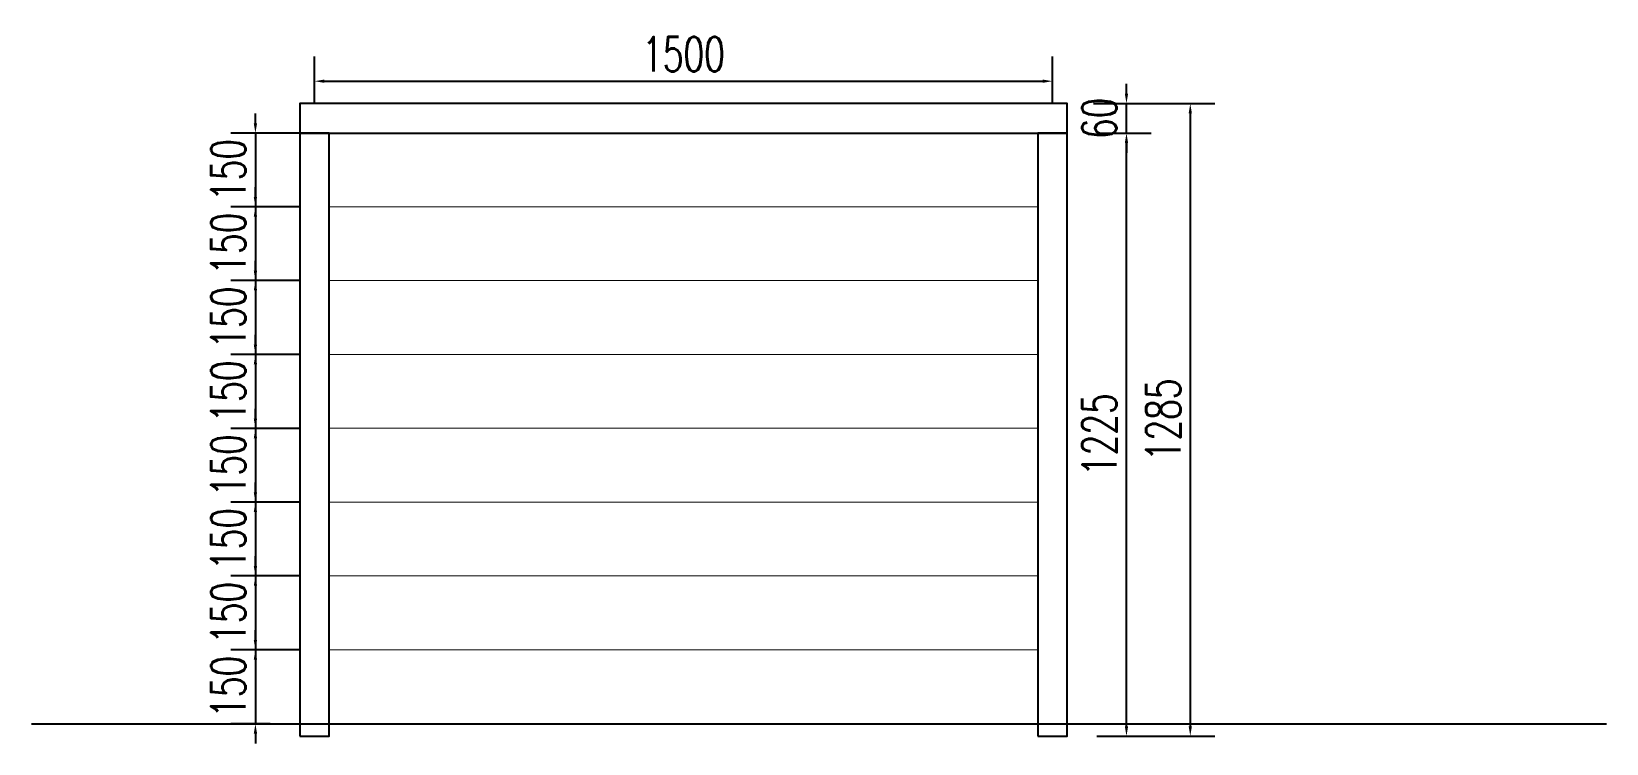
# Model space of a CAD drawing. Header units: millimetres. Extents: x -1449790 to -1271943, y 1093351 to 1381039.
# Drawn here: x -1275144 to -1271943, y 1098396 to 1099842 of the extents above; entities that cross this region are included whole.
import ezdxf

# ---------------------------------------------------------------- set-up
doc = ezdxf.new("R2010")
doc.units = ezdxf.units.MM
doc.header["$LTSCALE"] = 1000
doc.layers.get('0').update_dxf_attribs({"linetype": 'CONTINUOUS'})
doc.layers.get('DEFPOINTS').update_dxf_attribs({"linetype": 'CONTINUOUS'})
doc.layers.add('W-PLASTIC_RAILINGS塑木栏杆', color=6, linetype='CONTINUOUS')
doc.styles.add('STANDARD_T3', font='simplex.shx', dxfattribs={"width": 0.7, "bigfont": 'gbcbig.shx'})
doc.dimstyles.new('W&&20', dxfattribs={"dimtxt": 70, "dimasz": 20, "dimexe": 50, "dimexo": 60, "dimgap": 20, "dimtad": 1, "dimdec": 0, "dimzin": 0, "dimdsep": 46, "dimtxsty": 'STANDARD_T3', "dimcen": 0.09, "dimclrd": 1, "dimclre": 1, "dimclrt": 7, "dimazin": 2, "dimtfac": 1, "dimtdec": 0, "dimtix": 1, "dimtmove": 2, "dimatfit": 3, "dimfxl": 100, "dimtolj": 1, "dimtzin": 0, "dimarcsym": 0})

# ---------------------------------------------------------------- blocks, each defined once
blk = doc.blocks.new('*D87')
at = {"color": 1, "lineweight": -2, "transparency": 16777216}
for p, q in [((-1274569.2, 1099695.8), (-1274569.2, 1099791.3)), ((-1273069.2, 1099695.8), (-1273069.2, 1099791.3)), ((-1274549.2, 1099741.3), (-1273089.2, 1099741.3))]:
    blk.add_line(p, q, dxfattribs=at)
at = {"color": 1, "transparency": 16777216}
for points in [[(-1274549.2, 1099744.7), (-1274549.2, 1099738), (-1274569.2, 1099741.3)], [(-1273089.2, 1099744.7), (-1273089.2, 1099738), (-1273069.2, 1099741.3)]]:
    blk.add_solid(points, dxfattribs=at)
at = {"layer": 'DEFPOINTS', "color": 0, "transparency": 16777216}
for p in [(-1273069.2, 1099741.3), (-1274569.2, 1099635.8), (-1273069.2, 1099635.8)]:
    blk.add_point(p, dxfattribs=at)
at = {"color": 7, "transparency": 16777216, "insert": (-1273819.2, 1099796.3), "char_height": 70, "attachment_point": 5, "style": 'STANDARD_T3'}
blk.add_mtext('\\A1;1500', dxfattribs=at)
blk = doc.blocks.new('*D88')
at = {"color": 1, "lineweight": -2, "transparency": 16777216}
for p, q in [((-1274689.3, 1099655.8), (-1274689.3, 1099675.8)), ((-1274599.2, 1099635.8), (-1274739.3, 1099635.8)), ((-1274689.3, 1099635.8), (-1274689.3, 1099486.1)), ((-1274599.2, 1099486.1), (-1274739.3, 1099486.1)), ((-1274689.3, 1099466.1), (-1274689.3, 1099446.1))]:
    blk.add_line(p, q, dxfattribs=at)
at = {"color": 1, "transparency": 16777216}
for points in [[(-1274692.6, 1099655.8), (-1274685.9, 1099655.8), (-1274689.3, 1099635.8)], [(-1274692.6, 1099466.1), (-1274685.9, 1099466.1), (-1274689.3, 1099486.1)]]:
    blk.add_solid(points, dxfattribs=at)
at = {"layer": 'DEFPOINTS', "color": 0, "transparency": 16777216}
for p in [(-1274539.2, 1099635.8), (-1274689.3, 1099486.1), (-1274539.2, 1099486.1)]:
    blk.add_point(p, dxfattribs=at)
at = {"color": 7, "transparency": 16777216, "insert": (-1274744.3, 1099560.9), "char_height": 70, "attachment_point": 5, "rotation": 90, "style": 'STANDARD_T3'}
blk.add_mtext('\\A1;150', dxfattribs=at)
blk = doc.blocks.new('*D89')
at = {"color": 1, "lineweight": -2, "transparency": 16777216}
for p, q in [((-1274689.3, 1099506.1), (-1274689.3, 1099526.1)), ((-1274599.2, 1099486.1), (-1274739.3, 1099486.1)), ((-1274689.3, 1099486.1), (-1274689.3, 1099336.1)), ((-1274599.2, 1099336.1), (-1274739.3, 1099336.1)), ((-1274689.3, 1099316.1), (-1274689.3, 1099296.1))]:
    blk.add_line(p, q, dxfattribs=at)
at = {"color": 1, "transparency": 16777216}
for points in [[(-1274692.6, 1099506.1), (-1274685.9, 1099506.1), (-1274689.3, 1099486.1)], [(-1274692.6, 1099316.1), (-1274685.9, 1099316.1), (-1274689.3, 1099336.1)]]:
    blk.add_solid(points, dxfattribs=at)
at = {"layer": 'DEFPOINTS', "color": 0, "transparency": 16777216}
for p in [(-1274539.2, 1099486.1), (-1274689.3, 1099336.1), (-1274539.2, 1099336.1)]:
    blk.add_point(p, dxfattribs=at)
at = {"color": 7, "transparency": 16777216, "insert": (-1274744.3, 1099411.1), "char_height": 70, "attachment_point": 5, "rotation": 90, "style": 'STANDARD_T3'}
blk.add_mtext('\\A1;150', dxfattribs=at)
blk = doc.blocks.new('*D90')
at = {"color": 1, "lineweight": -2, "transparency": 16777216}
for p, q in [((-1274689.3, 1099356.1), (-1274689.3, 1099376.1)), ((-1274599.2, 1099336.1), (-1274739.3, 1099336.1)), ((-1274689.3, 1099336.1), (-1274689.3, 1099186.1)), ((-1274599.2, 1099186.1), (-1274739.3, 1099186.1)), ((-1274689.3, 1099166.1), (-1274689.3, 1099146.1))]:
    blk.add_line(p, q, dxfattribs=at)
at = {"color": 1, "transparency": 16777216}
for points in [[(-1274692.6, 1099356.1), (-1274685.9, 1099356.1), (-1274689.3, 1099336.1)], [(-1274692.6, 1099166.1), (-1274685.9, 1099166.1), (-1274689.3, 1099186.1)]]:
    blk.add_solid(points, dxfattribs=at)
at = {"layer": 'DEFPOINTS', "color": 0, "transparency": 16777216}
for p in [(-1274539.2, 1099336.1), (-1274689.3, 1099186.1), (-1274539.2, 1099186.1)]:
    blk.add_point(p, dxfattribs=at)
at = {"color": 7, "transparency": 16777216, "insert": (-1274744.3, 1099261.1), "char_height": 70, "attachment_point": 5, "rotation": 90, "style": 'STANDARD_T3'}
blk.add_mtext('\\A1;150', dxfattribs=at)
blk = doc.blocks.new('*D91')
at = {"color": 1, "lineweight": -2, "transparency": 16777216}
for p, q in [((-1274689.3, 1099206.1), (-1274689.3, 1099226.1)), ((-1274599.2, 1099186.1), (-1274739.3, 1099186.1)), ((-1274689.3, 1099186.1), (-1274689.3, 1099035.8)), ((-1274599.2, 1099035.8), (-1274739.3, 1099035.8)), ((-1274689.3, 1099015.8), (-1274689.3, 1098995.8))]:
    blk.add_line(p, q, dxfattribs=at)
at = {"color": 1, "transparency": 16777216}
for points in [[(-1274692.6, 1099206.1), (-1274685.9, 1099206.1), (-1274689.3, 1099186.1)], [(-1274692.6, 1099015.8), (-1274685.9, 1099015.8), (-1274689.3, 1099035.8)]]:
    blk.add_solid(points, dxfattribs=at)
at = {"layer": 'DEFPOINTS', "color": 0, "transparency": 16777216}
for p in [(-1274539.2, 1099186.1), (-1274689.3, 1099035.8), (-1274539.2, 1099035.8)]:
    blk.add_point(p, dxfattribs=at)
at = {"color": 7, "transparency": 16777216, "insert": (-1274744.3, 1099110.9), "char_height": 70, "attachment_point": 5, "rotation": 90, "style": 'STANDARD_T3'}
blk.add_mtext('\\A1;150', dxfattribs=at)
blk = doc.blocks.new('*D92')
at = {"color": 1, "lineweight": -2, "transparency": 16777216}
for p, q in [((-1274689.3, 1099055.8), (-1274689.3, 1099075.8)), ((-1274599.2, 1099035.8), (-1274739.3, 1099035.8)), ((-1274689.3, 1099035.8), (-1274689.3, 1098886.1)), ((-1274599.2, 1098886.1), (-1274739.3, 1098886.1)), ((-1274689.3, 1098866.1), (-1274689.3, 1098846.1))]:
    blk.add_line(p, q, dxfattribs=at)
at = {"color": 1, "transparency": 16777216}
for points in [[(-1274692.6, 1099055.8), (-1274685.9, 1099055.8), (-1274689.3, 1099035.8)], [(-1274692.6, 1098866.1), (-1274685.9, 1098866.1), (-1274689.3, 1098886.1)]]:
    blk.add_solid(points, dxfattribs=at)
at = {"layer": 'DEFPOINTS', "color": 0, "transparency": 16777216}
for p in [(-1274539.2, 1099035.8), (-1274689.3, 1098886.1), (-1274539.2, 1098886.1)]:
    blk.add_point(p, dxfattribs=at)
at = {"color": 7, "transparency": 16777216, "insert": (-1274744.3, 1098960.9), "char_height": 70, "attachment_point": 5, "rotation": 90, "style": 'STANDARD_T3'}
blk.add_mtext('\\A1;150', dxfattribs=at)
blk = doc.blocks.new('*D93')
at = {"color": 1, "lineweight": -2, "transparency": 16777216}
for p, q in [((-1274689.3, 1098906.1), (-1274689.3, 1098926.1)), ((-1274599.2, 1098886.1), (-1274739.3, 1098886.1)), ((-1274689.3, 1098886.1), (-1274689.3, 1098736.1)), ((-1274599.2, 1098736.1), (-1274739.3, 1098736.1)), ((-1274689.3, 1098716.1), (-1274689.3, 1098696.1))]:
    blk.add_line(p, q, dxfattribs=at)
at = {"color": 1, "transparency": 16777216}
for points in [[(-1274692.6, 1098906.1), (-1274685.9, 1098906.1), (-1274689.3, 1098886.1)], [(-1274692.6, 1098716.1), (-1274685.9, 1098716.1), (-1274689.3, 1098736.1)]]:
    blk.add_solid(points, dxfattribs=at)
at = {"layer": 'DEFPOINTS', "color": 0, "transparency": 16777216}
for p in [(-1274539.2, 1098886.1), (-1274689.3, 1098736.1), (-1274539.2, 1098736.1)]:
    blk.add_point(p, dxfattribs=at)
at = {"color": 7, "transparency": 16777216, "insert": (-1274744.3, 1098811.1), "char_height": 70, "attachment_point": 5, "rotation": 90, "style": 'STANDARD_T3'}
blk.add_mtext('\\A1;150', dxfattribs=at)
blk = doc.blocks.new('*D94')
at = {"color": 1, "lineweight": -2, "transparency": 16777216}
for p, q in [((-1274689.3, 1098756.1), (-1274689.3, 1098776.1)), ((-1274599.2, 1098736.1), (-1274739.3, 1098736.1)), ((-1274689.3, 1098736.1), (-1274689.3, 1098586.1)), ((-1274599.2, 1098586.1), (-1274739.3, 1098586.1)), ((-1274689.3, 1098566.1), (-1274689.3, 1098546.1))]:
    blk.add_line(p, q, dxfattribs=at)
at = {"color": 1, "transparency": 16777216}
for points in [[(-1274692.6, 1098756.1), (-1274685.9, 1098756.1), (-1274689.3, 1098736.1)], [(-1274692.6, 1098566.1), (-1274685.9, 1098566.1), (-1274689.3, 1098586.1)]]:
    blk.add_solid(points, dxfattribs=at)
at = {"layer": 'DEFPOINTS', "color": 0, "transparency": 16777216}
for p in [(-1274539.2, 1098736.1), (-1274689.3, 1098586.1), (-1274539.2, 1098586.1)]:
    blk.add_point(p, dxfattribs=at)
at = {"color": 7, "transparency": 16777216, "insert": (-1274744.3, 1098661.1), "char_height": 70, "attachment_point": 5, "rotation": 90, "style": 'STANDARD_T3'}
blk.add_mtext('\\A1;150', dxfattribs=at)
blk = doc.blocks.new('*D95')
at = {"color": 1, "lineweight": -2, "transparency": 16777216}
for p, q in [((-1274689.3, 1098606.1), (-1274689.3, 1098626.1)), ((-1274599.2, 1098586.1), (-1274739.3, 1098586.1)), ((-1274689.3, 1098586.1), (-1274689.3, 1098435.8)), ((-1274659.2, 1098435.8), (-1274739.3, 1098435.8)), ((-1274689.3, 1098415.8), (-1274689.3, 1098395.8))]:
    blk.add_line(p, q, dxfattribs=at)
at = {"color": 1, "transparency": 16777216}
for points in [[(-1274692.6, 1098606.1), (-1274685.9, 1098606.1), (-1274689.3, 1098586.1)], [(-1274692.6, 1098415.8), (-1274685.9, 1098415.8), (-1274689.3, 1098435.8)]]:
    blk.add_solid(points, dxfattribs=at)
at = {"layer": 'DEFPOINTS', "color": 0, "transparency": 16777216}
for p in [(-1274539.2, 1098586.1), (-1274689.3, 1098435.8), (-1274599.2, 1098435.8)]:
    blk.add_point(p, dxfattribs=at)
at = {"color": 7, "transparency": 16777216, "insert": (-1274744.3, 1098510.9), "char_height": 70, "attachment_point": 5, "rotation": 90, "style": 'STANDARD_T3'}
blk.add_mtext('\\A1;150', dxfattribs=at)
blk = doc.blocks.new('*D96')
at = {"color": 1, "lineweight": -2, "transparency": 16777216}
for p, q in [((-1272979.2, 1099635.8), (-1272868.9, 1099635.8)), ((-1272918.9, 1098430.8), (-1272918.9, 1099615.8)), ((-1272979.2, 1098410.8), (-1272868.9, 1098410.8))]:
    blk.add_line(p, q, dxfattribs=at)
at = {"color": 1, "transparency": 16777216}
for points in [[(-1272922.2, 1099615.8), (-1272915.6, 1099615.8), (-1272918.9, 1099635.8)], [(-1272922.2, 1098430.8), (-1272915.6, 1098430.8), (-1272918.9, 1098410.8)]]:
    blk.add_solid(points, dxfattribs=at)
at = {"layer": 'DEFPOINTS', "color": 0, "transparency": 16777216}
for p in [(-1273039.2, 1099635.8), (-1272918.9, 1099635.8), (-1273039.2, 1098410.8)]:
    blk.add_point(p, dxfattribs=at)
at = {"color": 7, "transparency": 16777216, "insert": (-1272973.9, 1099023.3), "char_height": 70, "attachment_point": 5, "rotation": 90, "style": 'STANDARD_T3'}
blk.add_mtext('\\A1;1225', dxfattribs=at)
blk = doc.blocks.new('*D97')
at = {"color": 1, "lineweight": -2, "transparency": 16777216}
for p, q in [((-1272918.9, 1099715.8), (-1272918.9, 1099735.8)), ((-1272979.2, 1099695.8), (-1272868.9, 1099695.8)), ((-1272918.9, 1099635.8), (-1272918.9, 1099695.8)), ((-1272979.2, 1099635.8), (-1272868.9, 1099635.8)), ((-1272918.9, 1099615.8), (-1272918.9, 1099595.8))]:
    blk.add_line(p, q, dxfattribs=at)
at = {"color": 1, "transparency": 16777216}
for points in [[(-1272922.2, 1099715.8), (-1272915.6, 1099715.8), (-1272918.9, 1099695.8)], [(-1272922.2, 1099615.8), (-1272915.6, 1099615.8), (-1272918.9, 1099635.8)]]:
    blk.add_solid(points, dxfattribs=at)
at = {"layer": 'DEFPOINTS', "color": 0, "transparency": 16777216}
for p in [(-1273039.2, 1099695.8), (-1272918.9, 1099695.8), (-1273039.2, 1099635.8)]:
    blk.add_point(p, dxfattribs=at)
at = {"color": 7, "transparency": 16777216, "insert": (-1272973.9, 1099665.8), "char_height": 70, "attachment_point": 5, "rotation": 90, "style": 'STANDARD_T3'}
blk.add_mtext('\\A1;60', dxfattribs=at)
blk = doc.blocks.new('*D98')
at = {"color": 1, "lineweight": -2, "transparency": 16777216}
for p, q in [((-1272985.7, 1099695.8), (-1272739.2, 1099695.8)), ((-1272789.2, 1099675.8), (-1272789.2, 1098430.8)), ((-1272979.2, 1098410.8), (-1272739.2, 1098410.8))]:
    blk.add_line(p, q, dxfattribs=at)
at = {"color": 1, "transparency": 16777216}
for points in [[(-1272792.5, 1099675.8), (-1272785.9, 1099675.8), (-1272789.2, 1099695.8)], [(-1272792.5, 1098430.8), (-1272785.9, 1098430.8), (-1272789.2, 1098410.8)]]:
    blk.add_solid(points, dxfattribs=at)
at = {"layer": 'DEFPOINTS', "color": 0, "transparency": 16777216}
for p in [(-1273045.7, 1099695.8), (-1273039.2, 1098410.8), (-1272789.2, 1098410.8)]:
    blk.add_point(p, dxfattribs=at)
at = {"color": 7, "transparency": 16777216, "insert": (-1272844.2, 1099053.3), "char_height": 70, "attachment_point": 5, "rotation": 90, "style": 'STANDARD_T3'}
blk.add_mtext('\\A1;1285', dxfattribs=at)

msp = doc.modelspace()

# ---------------------------------------------------------------- linework, layer by layer
at = {"const_width": 2}
for points in [[(-1274539.2, 1099486.1), (-1273099.2, 1099486.1)], [(-1274539.2, 1099336.1), (-1273099.2, 1099336.1)], [(-1274539.2, 1099186.1), (-1273099.2, 1099186.1)], [(-1274539.2, 1099036.1), (-1273099.2, 1099036.1)], [(-1274539.2, 1098886.1), (-1273099.2, 1098886.1)], [(-1274539.2, 1098736.1), (-1273099.2, 1098736.1)], [(-1274539.2, 1098586.1), (-1273099.2, 1098586.1)]]:
    msp.add_lwpolyline(points, dxfattribs=at)
msp.add_lwpolyline([(-1275144.4, 1098435.8), (-1271943.3, 1098435.8)])
at = {"layer": 'W-PLASTIC_RAILINGS塑木栏杆'}
for points in [[(-1274599.2, 1099635.8), (-1273039.2, 1099635.8), (-1273039.2, 1099695.8), (-1274599.2, 1099695.8)], [(-1274599.2, 1098410.8), (-1274539.2, 1098410.8), (-1274539.2, 1099635.8), (-1274599.2, 1099635.8)], [(-1273099.2, 1098410.8), (-1273039.2, 1098410.8), (-1273039.2, 1099635.8), (-1273099.2, 1099635.8)]]:
    msp.add_lwpolyline(points, close=True, dxfattribs=at)

# ---------------------------------------------------------------- dimensions: what is measured, and where the dimension line sits
dim = msp.add_linear_dim(base=(-1273069.2, 1099741.3), p1=(-1274569.2, 1099635.8), p2=(-1273069.2, 1099635.8), dimstyle='W&&20')
dim.commit()
dim.dimension.update_dxf_attribs({"geometry": '*D87', "text_midpoint": (-1273819.2, 1099796.3)})
for base, p1, p2, picture, middle in [((-1272918.9, 1099695.8), (-1273039.2, 1099635.8), (-1273039.2, 1099695.8), '*D97', (-1272973.9, 1099665.8)), ((-1272789.2, 1098410.8), (-1273045.7, 1099695.8), (-1273039.2, 1098410.8), '*D98', (-1272844.2, 1099053.3)), ((-1274689.3, 1099486.1), (-1274539.2, 1099635.8), (-1274539.2, 1099486.1), '*D88', (-1274744.3, 1099560.9)), ((-1272918.9, 1099635.8), (-1273039.2, 1098410.8), (-1273039.2, 1099635.8), '*D96', (-1272973.9, 1099023.3)), ((-1274689.3, 1099336.1), (-1274539.2, 1099486.1), (-1274539.2, 1099336.1), '*D89', (-1274744.3, 1099411.1)), ((-1274689.3, 1099186.1), (-1274539.2, 1099336.1), (-1274539.2, 1099186.1), '*D90', (-1274744.3, 1099261.1)), ((-1274689.3, 1099035.8), (-1274539.2, 1099186.1), (-1274539.2, 1099035.8), '*D91', (-1274744.3, 1099110.9)), ((-1274689.3, 1098886.1), (-1274539.2, 1099035.8), (-1274539.2, 1098886.1), '*D92', (-1274744.3, 1098960.9)), ((-1274689.3, 1098736.1), (-1274539.2, 1098886.1), (-1274539.2, 1098736.1), '*D93', (-1274744.3, 1098811.1)), ((-1274689.3, 1098586.1), (-1274539.2, 1098736.1), (-1274539.2, 1098586.1), '*D94', (-1274744.3, 1098661.1)), ((-1274689.3, 1098435.8), (-1274539.2, 1098586.1), (-1274599.2, 1098435.8), '*D95', (-1274744.3, 1098510.9))]:
    dim = msp.add_linear_dim(base=base, p1=p1, p2=p2, angle=90, dimstyle='W&&20')
    dim.commit()
    dim.dimension.update_dxf_attribs({"geometry": picture, "text_midpoint": middle})

doc.saveas('drawing.dxf')
